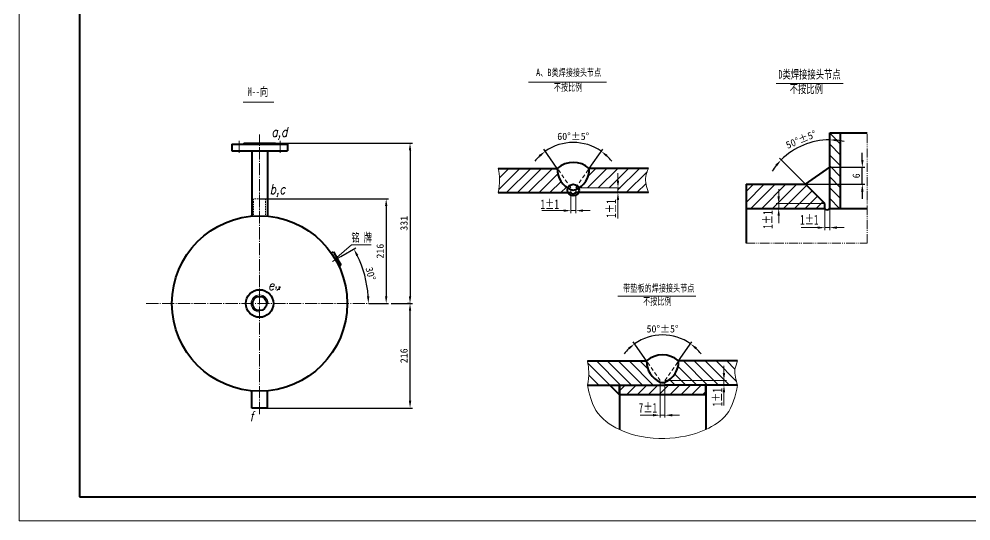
# Model space of a CAD drawing. Extents: x 588 to 8452, y -1551 to 3068.
# Drawn here: x 5482 to 7448, y 968 to 2004 of the extents above; entities that cross this region are included whole.
import ezdxf

# ---------------------------------------------------------------- set-up
doc = ezdxf.new("R2010")
doc.units = 0
doc.header["$LTSCALE"] = 10
doc.header["$PDMODE"] = 1
for name, pattern in [('JXX-L', [2.9499999999999997, 1.9, -0.25, 0.15, -0.25, 0.15, -0.25]), ('XX-L', [1.25, 0.75, -0.5]), ('XX-S', [0.5, 0.3, -0.2]), ('ZXX-L', [3.28, 2.5, -0.3, 0.18, -0.3])]:
    doc.linetypes.add(name, pattern=pattern)
doc.layers.get('Defpoints').update_dxf_attribs({"linetype": 'CONTINUOUS'})
for name, color, linetype, lineweight in [('A 粗实线', 1, 'CONTINUOUS', 40), ('B 细实线', 7, 'CONTINUOUS', 18), ('C 文 字', 2, 'CONTINUOUS', 20), ('E 长中心线', 3, 'ZXX-L', 18), ('F 短虚线', 6, 'XX-S', 20), ('G 长虚线', 6, 'XX-L', 20), ('I 长双点线', 3, 'JXX-L', 18), ('J 标注尺寸', 2, 'CONTINUOUS', 18)]:
    doc.layers.add(name, color=color, linetype=linetype, lineweight=lineweight)
doc.styles.add('ITALICT', font='ITALICT.shx', dxfattribs={"width": 0.7})
doc.styles.get("Standard").update_dxf_attribs({"font": 'SIMFANG.TTF'})
doc.styles.add('style2', font='SIMFANG.TTF', dxfattribs={"width": 0.7})
doc.styles.add('标题中文', font='SIMFANG.TTF', dxfattribs={"width": 0.7})
doc.dimstyles.new('通用标注4.0', dxfattribs={"dimscale": 5, "dimtxt": 3, "dimasz": 3, "dimexe": 1, "dimexo": 0, "dimgap": 1, "dimtad": 1, "dimdec": 0, "dimzin": 0, "dimdsep": 46, "dimtxsty": 'Standard', "dimcen": 0, "dimadec": 0, "dimazin": 0, "dimtfac": 0.375, "dimtdec": 0, "dimtmove": 2, "dimatfit": 3, "dimfxl": 0, "dimtzin": 0, "dimarcsym": 0})
pattern_1 = [(135, (-10265.9149360344, -22756.38905843435), (-11.22532015133644, -11.22532015133644), [])]

# ---------------------------------------------------------------- blocks, each defined once
blk = doc.blocks.new('*D68')
at = {"layer": 'Defpoints', "color": 0}
for p in [(6647.155749293548, 1747.059272044641), (6593.763644743657, 1695.481161412701), (6659.780247800444, 1695.481161412701), (6621.771946272051, 1655.481161412701), (6631.771946272051, 1655.481161412701)]:
    blk.add_point(p, dxfattribs=at)
at = {"layer": 'J 标注尺寸', "color": 0, "lineweight": -2}
for p, q in [((6593.763644743657, 1695.481161412701), (6566.086788561172, 1735.007808402598)), ((6659.780247800444, 1695.481161412701), (6687.457103982929, 1735.007808402598))]:
    blk.add_line(p, q, dxfattribs=at)
for start, end in [(54.99999999999509, 125.0000000000048), (133.5339302520786, 142.0678605041523), (37.93213949584755, 46.46606974792132)]:
    blk.add_arc((6626.771946272051, 1648.340421378992), 100.8013437527791, start, end, dxfattribs=at)
at = {"layer": 'J 标注尺寸', "color": 0}
for points in [[(6555.75925523502, 1723.353542404635), (6558.923928217021, 1719.482516065666), (6568.954670742928, 1730.912048181153)], [(6694.61996432708, 1719.482516065666), (6697.784637309082, 1723.353542404635), (6684.589221801173, 1730.912048181153)]]:
    blk.add_solid(points, dxfattribs=at)
at = {"layer": 'J 标注尺寸', "color": 0, "insert": (6626.771946272051, 1761.641765131771), "char_height": 15, "attachment_point": 5}
blk.add_mtext('60°±5°', dxfattribs=at)
blk = doc.blocks.new('*D69')
at = {"layer": 'Defpoints', "color": 0}
for p in [(7119.507979564002, 1749.714903208622), (7156.192942655747, 1745.825197681397), (7106.192942655749, 1662.804757076438), (7146.192942655748, 1622.804757076437), (7156.192942655747, 1612.804757076437)]:
    blk.add_point(p, dxfattribs=at)
at = {"layer": 'J 标注尺寸', "color": 0, "lineweight": -2}
for p, q in [((7156.192942655747, 1745.825197681397), (7156.192942655747, 1759.544570223552)), ((7106.192942655749, 1662.804757076438), (7052.432225709377, 1716.56547402281))]:
    blk.add_line(p, q, dxfattribs=at)
for start, end in [(90, 134.9999999999996), (77.86737145388653, 83.93368572694325), (141.0663142730563, 147.1326285461131)]:
    blk.add_arc((7156.192942655748, 1612.804757076439), 141.7398131471132, start, end, dxfattribs=at)
at = {"layer": 'J 标注尺寸', "color": 0}
for points in [[(7171.039644226707, 1751.254364688506), (7171.304213504509, 1756.247360091792), (7156.192942655748, 1754.544570223552)], [(7044.078423263036, 1703.54871229014), (7047.79608290156, 1700.20521011247), (7055.96775961531, 1713.029940116877)]]:
    blk.add_solid(points, dxfattribs=at)
at = {"layer": 'J 标注尺寸', "color": 0, "insert": (7097.16792155326, 1755.303763541423), "char_height": 15, "attachment_point": 5, "rotation": 22.500000000000004}
blk.add_mtext('{\\f仿宋_GB2312|b0|i0|c134|p49;50°±5°}', dxfattribs=at)
blk = doc.blocks.new('*D70')
at = {"layer": 'Defpoints', "color": 0}
for p in [(7156.192942655747, 1697.815133986919), (7223.59790144625, 1697.815133986919), (7106.192942655749, 1662.804757076437)]:
    blk.add_point(p, dxfattribs=at)
at = {"layer": 'J 标注尺寸', "color": 0, "lineweight": -2}
for p, q in [((7223.59790144625, 1712.815133986919), (7223.59790144625, 1727.815133986919)), ((7156.192942655747, 1697.815133986919), (7228.59790144625, 1697.815133986919)), ((7223.59790144625, 1662.804757076437), (7223.59790144625, 1697.815133986919)), ((7106.192942655749, 1662.804757076437), (7228.59790144625, 1662.804757076437)), ((7223.59790144625, 1647.804757076437), (7223.59790144625, 1632.804757076437))]:
    blk.add_line(p, q, dxfattribs=at)
at = {"layer": 'J 标注尺寸', "color": 0}
for points in [[(7221.09790144625, 1712.815133986919), (7226.09790144625, 1712.815133986919), (7223.59790144625, 1697.815133986919)], [(7221.09790144625, 1647.804757076437), (7226.09790144625, 1647.804757076437), (7223.59790144625, 1662.804757076437)]]:
    blk.add_solid(points, dxfattribs=at)
at = {"layer": 'J 标注尺寸', "color": 0, "insert": (7211.09790144625, 1680.309945531679), "char_height": 15, "attachment_point": 5, "rotation": 90}
blk.add_mtext('6', dxfattribs=at)
blk = doc.blocks.new('*D71')
at = {"layer": 'Defpoints', "color": 0}
for p in [(6831.525191469209, 1349.572424690988), (6778.133086919318, 1297.994314059048), (6844.149689976105, 1297.994314059048), (6806.141388447712, 1257.994314059048), (6816.141388447712, 1257.994314059048)]:
    blk.add_point(p, dxfattribs=at)
at = {"layer": 'J 标注尺寸', "color": 0, "lineweight": -2}
for p, q in [((6778.133086919318, 1297.994314059048), (6750.456230736832, 1337.520961048945)), ((6844.149689976105, 1297.994314059048), (6871.826546158591, 1337.520961048945))]:
    blk.add_line(p, q, dxfattribs=at)
for start, end in [(54.99999999999509, 125.0000000000048), (133.5339302520786, 142.0678605041523), (37.93213949584763, 46.46606974792136)]:
    blk.add_arc((6811.141388447712, 1250.853574025338), 100.8013437527796, start, end, dxfattribs=at)
at = {"layer": 'J 标注尺寸', "color": 0}
for points in [[(6740.12869741068, 1325.866695050982), (6743.293370392681, 1321.995668712013), (6753.324112918588, 1333.4252008275)], [(6878.989406502742, 1321.995668712013), (6882.154079484743, 1325.866695050982), (6868.958663976835, 1333.4252008275)]]:
    blk.add_solid(points, dxfattribs=at)
at = {"layer": 'J 标注尺寸', "color": 0, "insert": (6811.141388447712, 1364.154917778118), "char_height": 15, "attachment_point": 5}
blk.add_mtext('{\\f仿宋_GB2312|b0|i0|c134|p49;50°±5°}', dxfattribs=at)
blk = doc.blocks.new('*D72')
at = {"layer": 'C 文 字', "color": 0, "lineweight": -2}
for p, q in [((5979.025270224975, 1632.688918636895), (6245.407934896401, 1632.688918636895)), ((6240.407934896401, 1617.688918636895), (6240.407934896401, 1431.688918636895)), ((6204.519619920535, 1416.688918636895), (6245.407934896401, 1416.688918636895))]:
    blk.add_line(p, q, dxfattribs=at)
at = {"layer": 'C 文 字', "color": 0}
for points in [[(6237.907934896401, 1617.688918636895), (6242.907934896401, 1617.688918636895), (6240.407934896401, 1632.688918636895)], [(6237.907934896401, 1431.688918636895), (6242.907934896401, 1431.688918636895), (6240.407934896401, 1416.688918636895)]]:
    blk.add_solid(points, dxfattribs=at)
at = {"layer": 'Defpoints', "color": 0}
for p in [(5979.025270224975, 1632.688918636895), (6204.519619920535, 1416.688918636895), (6240.407934896401, 1416.688918636895)]:
    blk.add_point(p, dxfattribs=at)
at = {"layer": 'C 文 字', "color": 0, "insert": (6227.907934896401, 1524.688918636896), "char_height": 15, "attachment_point": 5, "rotation": 90}
blk.add_mtext('216', dxfattribs=at)
blk = doc.blocks.new('*D73')
at = {"layer": 'C 文 字', "color": 0, "lineweight": -2}
for p, q in [((6011.525270224974, 1747.688918636894), (6294.679633897382, 1747.688918636894)), ((6289.679633897382, 1732.688918636894), (6289.679633897382, 1431.688918636895)), ((6250.376136423987, 1416.688918636895), (6294.679633897382, 1416.688918636895))]:
    blk.add_line(p, q, dxfattribs=at)
at = {"layer": 'C 文 字', "color": 0}
for points in [[(6287.179633897382, 1732.688918636894), (6292.179633897382, 1732.688918636894), (6289.679633897382, 1747.688918636894)], [(6287.179633897382, 1431.688918636895), (6292.179633897382, 1431.688918636895), (6289.679633897382, 1416.688918636895)]]:
    blk.add_solid(points, dxfattribs=at)
at = {"layer": 'Defpoints', "color": 0}
for p in [(6011.525270224974, 1747.688918636894), (6250.376136423987, 1416.688918636895), (6289.679633897382, 1416.688918636895)]:
    blk.add_point(p, dxfattribs=at)
at = {"layer": 'C 文 字', "color": 0, "insert": (6277.179633897382, 1582.188918636896), "char_height": 15, "attachment_point": 5, "rotation": 90}
blk.add_mtext('331', dxfattribs=at)
blk = doc.blocks.new('*D74')
at = {"layer": 'C 文 字', "color": 0, "lineweight": -2}
for p, q in [((6289.679633897382, 1416.688918636895), (6284.679633897382, 1416.688918636895)), ((6289.679633897382, 1215.688918636895), (6289.679633897382, 1401.688918636895)), ((5979.025270224974, 1200.688918636895), (6294.679633897382, 1200.688918636895))]:
    blk.add_line(p, q, dxfattribs=at)
at = {"layer": 'C 文 字', "color": 0}
for points in [[(6287.179633897382, 1401.688918636895), (6292.179633897382, 1401.688918636895), (6289.679633897382, 1416.688918636895)], [(6287.179633897382, 1215.688918636895), (6292.179633897382, 1215.688918636895), (6289.679633897382, 1200.688918636895)]]:
    blk.add_solid(points, dxfattribs=at)
at = {"layer": 'Defpoints', "color": 0}
for p in [(6289.679633897382, 1416.688918636895), (6289.679633897382, 1416.688918636895), (5979.025270224974, 1200.688918636895)]:
    blk.add_point(p, dxfattribs=at)
at = {"layer": 'C 文 字', "color": 0, "insert": (6277.179633897382, 1308.688918636896), "char_height": 15, "attachment_point": 5, "rotation": 90}
blk.add_mtext('216', dxfattribs=at)
blk = doc.blocks.new('*D77')
at = {"layer": 'C 文 字', "color": 0, "lineweight": -2}
blk.add_line((6146.914039018391, 1513.535440963689), (6177.987561424488, 1531.460181273016), dxfattribs=at)
blk.add_arc((5979.025270224998, 1416.688918636895), 224.6920461105271, 3.825664411128862, 26.15280426808026, dxfattribs=at)
at = {"layer": 'C 文 字', "color": 0}
for points in [[(6178.507713256462, 1514.549463842839), (6182.919759255799, 1516.901877518136), (6173.656495230239, 1528.961808678501)], [(6205.71523796887, 1431.764007663067), (6200.718024142364, 1431.597112569764), (6203.717316335525, 1416.688918636895)]]:
    blk.add_solid(points, dxfattribs=at)
at = {"layer": 'Defpoints', "color": 0}
for p in [(6129.435098733224, 1503.452726123727), (6146.914039018391, 1513.535440963689), (6200.308625015608, 1455.678564415593), (5744.901257127471, 1416.688918636895), (6213.149283322478, 1416.688918636895)]:
    blk.add_point(p, dxfattribs=at)
at = {"layer": 'C 文 字', "color": 0, "insert": (6208.146724223992, 1478.035687545173), "char_height": 15, "attachment_point": 5, "rotation": 284.9892343396044}
blk.add_mtext('30°', dxfattribs=at)

msp = doc.modelspace()

# ---------------------------------------------------------------- hatches: boundary and pattern name
at = {"layer": 'B 细实线'}
h = msp.add_hatch(dxfattribs=at)
h.set_pattern_fill('ANSI31', color=256, scale=5, angle=90, style=0)
h.set_pattern_definition(pattern_1)
edge = h.paths.add_edge_path()
edge.add_line((6806.141388447712, 1247.994314059048), (6806.141388447712, 1254.465090311114))
edge.add_arc((6823.406543805584, 1296.349522366623), 45.30332480231517, 177.919350547366, 247.5980844388628, ccw=False)
edge.add_line((6778.133086919318, 1297.994314059048), (6656.141388447712, 1297.994314059048))
edge.add_spline(control_points=[(6656.141388447712, 1297.994314059048), (6657.40450948061, 1290.462417338032), (6660.194766976199, 1273.824319535439), (6657.575138114237, 1257.130831035662), (6656.141388447712, 1247.994314059048)], knot_values=[0, 0, 0, 0, 4.553085131909655, 10.0578484456397, 10.0578484456397, 10.0578484456397, 10.0578484456397], degree=3, periodic=0)
edge.add_line((6656.141388447712, 1247.994314059048), (6806.141388447712, 1247.994314059048))
h = msp.add_hatch(dxfattribs=at)
h.set_pattern_fill('ANSI31', color=256, scale=5, angle=90, style=0)
h.set_pattern_definition(pattern_1)
edge = h.paths.add_edge_path()
edge.add_spline(control_points=[(6966.141388447712, 1247.994314059048), (6962.573782161971, 1259.207511987316), (6957.139020126154, 1276.289291062631), (6963.839414600732, 1292.444175084371), (6966.141388447712, 1297.994314059048)], knot_values=[0, 0, 0, 0, 6.737565344485811, 10.26376270678672, 10.26376270678672, 10.26376270678672, 10.26376270678672], degree=3, periodic=0)
edge.add_line((6966.141388447712, 1297.994314059048), (6844.149689976105, 1297.994314059048))
edge.add_arc((6798.876233089839, 1296.349522366623), 45.30332480231515, -67.59808443886288, 2.080649452634077, ccw=False)
edge.add_line((6816.141388447712, 1254.465090311114), (6816.141388447712, 1247.994314059048))
edge.add_line((6816.141388447712, 1247.994314059048), (6966.141388447712, 1247.994314059048))
h = msp.add_hatch(dxfattribs=at)
h.set_pattern_fill('ANSI31', color=256, scale=5, style=0)
h.set_pattern_definition([(45, (-10265.9149360344, -22756.38905843435), (-11.22532015133644, 11.22532015133644), [])])
h.paths.add_polyline_path([(6900.322766388515, 1227.994314059048), (6900.322766388515, 1247.994314059048), (6816.141388447712, 1247.994314059048), (6806.141388447712, 1247.994314059048), (6721.960010506908, 1247.994314059048), (6721.960010506908, 1227.994314059048)])
at = {"layer": 'J 标注尺寸'}
h = msp.add_hatch(dxfattribs=at)
h.set_pattern_fill('ANSI31', color=256, scale=5, angle=90, style=0)
h.set_pattern_definition([(135, (-9068.141433208744, -22418.79028433211), (-11.22532015133644, -11.22532015133644), [])])
h.paths.add_polyline_path([(7178.692942655747, 1768.68583995491), (7156.192942655747, 1768.68583995491), (7156.192942655747, 1612.804757076437), (7178.692942655747, 1612.804757076437)])
h = msp.add_hatch(dxfattribs=at)
h.set_pattern_fill('ANSI31', color=256, scale=5, style=0)
h.set_pattern_definition([(45, (-8642.263841385007, -18941.16873844618), (-11.22532015133644, 11.22532015133644), [])])
edge = h.paths.add_edge_path()
edge.add_arc((6626.771946272051, 1650.793249262067), 12.05186959532057, 180, 206.1529425672991, ccw=False)
edge.add_arc((6626.771946272051, 1650.793249262067), 12.05186959532057, 158.9896631412668, 180, ccw=False)
edge.add_arc((6639.037101629923, 1693.836369720277), 45.30332480231516, 177.919350547366, 238.729860753278, ccw=False)
edge.add_line((6593.763644743657, 1695.481161412701), (6471.771946272051, 1695.481161412701))
edge.add_spline(control_points=[(6471.771946272051, 1695.481161412701), (6473.035067304949, 1687.949264691681), (6475.825324800539, 1671.311166889092), (6473.205695938581, 1654.617678389311), (6471.771946272051, 1645.481161412701)], knot_values=[0, 0, 0, 0, 4.553085131909655, 10.0578484456397, 10.0578484456397, 10.0578484456397, 10.0578484456397], degree=3, periodic=0)
edge.add_line((6471.771946272051, 1645.481161412701), (6615.953938903628, 1645.481161412701))
edge = h.paths.add_edge_path()
edge.add_line((6719.013589878608, 1655.481161412701), (6719.013589878608, 1645.481161412701))
edge.add_line((6719.013589878608, 1645.481161412701), (6724.013589878608, 1645.481161412701))
edge.add_line((6724.013589878608, 1645.481161412701), (6781.771946272051, 1645.481161412701))
edge.add_spline(control_points=[(6781.771946272051, 1645.481161412701), (6778.204339986313, 1656.694359340974), (6772.769577950493, 1673.776138416285), (6779.469972425071, 1689.931022438024), (6781.771946272051, 1695.481161412701)], knot_values=[0, 0, 0, 0, 6.737565344485811, 10.26376270678672, 10.26376270678672, 10.26376270678672, 10.26376270678672], degree=3, periodic=0)
edge.add_line((6781.771946272051, 1695.481161412701), (6659.780247800444, 1695.481161412701))
edge.add_arc((6614.506790914178, 1693.836369720277), 45.30332480231517, -57.84712910257002, 2.0806494526340202, ccw=False)
edge.add_line((6638.616316704341, 1655.481161412701), (6719.013589878608, 1655.481161412701))
h = msp.add_hatch(dxfattribs=at)
h.set_pattern_fill('ANSI31', color=256, scale=5, style=0)
h.set_pattern_definition([(45, (-9068.141433208744, -22418.79028433211), (-11.22532015133644, 11.22532015133644), [])])
h.paths.add_polyline_path([(6983.509237267266, 1662.804757076437), (6983.509237267266, 1612.804757076437), (7050.924569464391, 1612.804757076437), (7050.924569464391, 1622.804757076437), (7146.192942655749, 1622.804757076437), (7106.19294265575, 1662.804757076437)])
h.paths.add_polyline_path([(7146.192942655747, 1612.804757076437), (7146.192942655747, 1622.804757076437), (7050.924569464391, 1622.804757076437), (7050.924569464391, 1612.804757076437)])

# ---------------------------------------------------------------- linework, layer by layer
at = {"layer": 'A 粗实线'}
for p, q in [((7156.192942655747, 1768.68583995491), (7233.510238168004, 1768.68583995491)), ((7156.192942655747, 1612.804757076437), (7156.192942655747, 1768.68583995491)), ((7178.692942655747, 1612.804757076437), (7178.692942655747, 1768.68583995491)), ((5921.525270224975, 1745.688918636894), (5921.525270224975, 1731.688918636894)), ((5921.525270224975, 1745.688918636894), (6036.525270224975, 1745.688918636894)), ((5921.525270224975, 1731.688918636894), (6036.525270224975, 1731.688918636894)), ((5946.525270224977, 1747.688918636894), (5946.525270224977, 1745.688918636894)), ((5946.525270224977, 1747.688918636894), (6011.525270224974, 1747.688918636894)), ((5963.025270224974, 1731.688918636894), (5963.025270224974, 1596.980349381675)), ((5995.025270224974, 1731.688918636894), (5995.025270224974, 1596.980349381676)), ((6011.525270224974, 1747.688918636894), (6011.525270224974, 1745.688918636894)), ((6036.525270224975, 1745.688918636894), (6036.525270224975, 1731.688918636894)), ((6471.771946272051, 1695.481161412701), (6593.763644743657, 1695.481161412701)), ((6781.771946272051, 1695.481161412701), (6659.780247800444, 1695.481161412701)), ((7106.192942655749, 1662.804757076437), (7156.192942655747, 1697.815133986919)), ((6983.509237267266, 1662.804757076437), (6983.509237267266, 1540.900140565054)), ((6983.509237267266, 1662.804757076437), (7106.192942655749, 1662.804757076437)), ((7146.192942655749, 1622.804757076437), (7106.192942655749, 1662.804757076437)), ((6471.771946272051, 1645.481161412701), (6621.771946272051, 1645.481161412701)), ((6781.771946272051, 1645.481161412701), (6631.771946272051, 1645.481161412701)), ((6983.509237267266, 1612.804757076437), (7146.192942655749, 1612.804757076437)), ((7146.192942655747, 1612.804757076437), (7146.192942655747, 1622.804757076437)), ((7156.192942655745, 1612.804757076437), (7233.510238168004, 1612.804757076437)), ((6127.186212237365, 1520.656871689756), (6131.486155812239, 1523.13944527021)), ((6131.486155812239, 1523.13944527021), (6139.465364570764, 1509.319050296245)), ((6147.44457332929, 1495.498655322282), (6139.465364570764, 1509.319050296245)), ((6143.144629754415, 1493.016081741828), (6147.44457332929, 1495.498655322282)), ((6656.141388447712, 1297.994314059048), (6778.133086919318, 1297.994314059048)), ((6966.141388447712, 1297.994314059048), (6844.149689976105, 1297.994314059048)), ((6656.141388447712, 1247.994314059048), (6806.141388447712, 1247.994314059048)), ((6721.960010506908, 1227.994314059048), (6701.960010506906, 1247.994314059048)), ((6721.960010506908, 1247.994314059048), (6721.960010506908, 1156.421473290771)), ((6721.960010506908, 1227.994314059048), (6721.960010506908, 1247.994314059048)), ((6806.141388447712, 1247.994314059048), (6816.141388447712, 1247.994314059048)), ((6966.141388447712, 1247.994314059048), (6816.141388447712, 1247.994314059048)), ((6900.322766388515, 1227.994314059048), (6900.322766388515, 1247.994314059048)), ((6900.322766388515, 1247.994314059048), (6900.322766388515, 1156.421473290771)), ((5963.025270224974, 1200.688918636895), (5963.025270224974, 1236.397487892115)), ((5995.025270224974, 1200.688918636894), (5995.025270224975, 1236.397487892114)), ((6900.322766388515, 1227.994314059048), (6721.960010506908, 1227.994314059048)), ((5995.025270224974, 1200.688918636895), (5963.025270224974, 1200.688918636895))]:
    msp.add_line(p, q, dxfattribs=at)
at = {"layer": 'A 粗实线', "color": 5}
msp.add_lwpolyline([(5607.25825711363, 1017.661426826589), (8402.25825711363, 1017.661426826589), (8402.25825711363, 3017.661426826589), (5607.25825711363, 3017.661426826589)], close=True, dxfattribs=at)
at = {"layer": 'A 粗实线'}
for centre, radius in [((6626.771946272051, 1650.793249262067), 12.05186959532057), ((5979.025270224975, 1416.688918636895), 181), ((5979.025270224975, 1416.688918636895), 28.49999999999909), ((5979.025270224975, 1416.688918636895), 14.67800842682027)]:
    msp.add_circle(centre, radius, dxfattribs=at)
for centre, radius, start, end in [((6639.037101629923, 1693.836369720277), 45.30332480231516, 177.9193505474096, 247.5980844388645), ((6626.771946272051, 1658.495889825324), 49.57275748010623, 48.25199659378099, 131.748003406219), ((6614.506790914178, 1693.836369720277), 45.30332480231516, 292.4019155611355, 2.080649452590375), ((6626.771946272051, 1662.160653455096), 11.36740419302806, 243.9054237838305, 296.0945762161695), ((6626.771946272052, 1649.583157424542), 6.46733107867265, 219.3654264688532, 320.6345735311365), ((7151.192942655746, 1616.513593930706), 6.225389209645746, 216.5668180546641, 323.4331819453458), ((6823.406543805584, 1296.349522366623), 45.30332480231516, 177.9193505474096, 247.5980844388645), ((6811.141388447712, 1261.00904247167), 49.57275748010623, 48.25199659376455, 131.7480034062354), ((6798.876233089839, 1296.349522366623), 45.30332480231516, 292.4019155611355, 2.080649452590375), ((6811.141388447712, 1264.673806101442), 11.36740419302806, 243.9054237838305, 296.0945762161695)]:
    msp.add_arc(centre, radius, start, end, dxfattribs=at)
at = {"layer": 'B 细实线'}
msp.add_lwpolyline([(5482.25825711363, 967.6614268265894), (8452.25825711363, 967.6614268265894), (8452.25825711363, 3067.661426826589), (5482.25825711363, 3067.661426826589)], close=True, dxfattribs=at)
msp.add_arc((5979.025270224976, 1416.688918636896), 17.51328804726654, 359.9999999999985, 269.999999999997, dxfattribs=at)
msp.add_spline([(6656.141388447712, 1247.994314059048), (6673.651581839575, 1196.010140005943), (6721.960010506908, 1156.421473290771), (6815.517694372236, 1138.210808240488), (6900.322766388515, 1156.421473290771), (6943.118276130543, 1187.300471143659), (6966.14138844771, 1247.994314059048)], degree=3, dxfattribs=at)
at = {"layer": 'C 文 字'}
for p, q in [((5944.944562516661, 1832.240471368506), (6008.3620511508, 1832.240471368506)), ((6138.306692209801, 1511.325929694759), (6168.54865859339, 1538.086732014635)), ((6168.54865859339, 1538.086732014635), (6209.148473070272, 1538.086732014635))]:
    msp.add_line(p, q, dxfattribs=at)
at = {"layer": 'E 长中心线'}
for p, q in [((5936.525270224975, 1752.405670831655), (5936.525270224975, 1726.014229738315)), ((5979.025270224975, 1582.92494273364), (5979.025270224975, 1765.726647197564)), ((6021.525270224975, 1752.405670831655), (6021.525270224975, 1727.137264773415)), ((5979.025270224975, 1188.304774996059), (5979.025270224975, 1645.073062277732)), ((6146.914039018393, 1513.535440963689), (6129.435098733225, 1503.452726123727)), ((5744.901257127472, 1416.688918636895), (6213.149283322479, 1416.688918636895))]:
    msp.add_line(p, q, dxfattribs=at)
at = {"layer": 'F 短虚线'}
for p, q in [((5991.525270224975, 1632.688918636895), (5966.525270224975, 1632.688918636895)), ((5966.525270224975, 1632.688918636895), (5966.525270224975, 1597.25677291888)), ((5991.525270224975, 1632.688918636895), (5991.525270224975, 1597.25677291888))]:
    msp.add_line(p, q, dxfattribs=at)
at = {"layer": 'G 长虚线'}
for p, q in [((6621.771946272051, 1655.481161412701), (6593.763644743657, 1695.481161412701)), ((6631.771946272051, 1655.481161412701), (6659.780247800444, 1695.481161412701)), ((6621.771946272051, 1645.481161412701), (6621.771946272051, 1655.481161412701)), ((6631.771946272051, 1645.481161412701), (6631.771946272051, 1655.481161412701)), ((6806.141388447712, 1257.994314059048), (6778.133086919318, 1297.994314059048)), ((6816.141388447712, 1257.994314059048), (6844.149689976105, 1297.994314059048)), ((6806.141388447712, 1247.994314059048), (6806.141388447712, 1257.994314059048)), ((6816.141388447712, 1247.994314059048), (6816.141388447712, 1257.994314059048))]:
    msp.add_line(p, q, dxfattribs=at)
at = {"layer": 'I 长双点线'}
for p, q in [((7233.510238168004, 1540.900140565054), (7233.510238168004, 1768.68583995491)), ((6983.509237267266, 1540.900140565054), (7233.510238168006, 1540.900140565054))]:
    msp.add_line(p, q, dxfattribs=at)
at = {"layer": 'J 标注尺寸'}
for p, q in [((6534.613410906581, 1873.650968396743), (6695.277190870651, 1873.650968396743)), ((7045.715432347191, 1870.910583515968), (7184.20601056618, 1870.910583515968)), ((6719.013589878608, 1670.481161412701), (6719.013589878608, 1685.481161412701)), ((6631.771946272051, 1655.481161412701), (6724.013589878608, 1655.481161412701)), ((6719.013589878608, 1655.481161412701), (6719.013589878608, 1645.481161412701)), ((7050.924569464391, 1637.804757076437), (7050.924569464391, 1652.804757076437)), ((6621.771946272051, 1645.481161412701), (6621.771946272051, 1603.380376477373)), ((6631.771946272051, 1645.481161412701), (6724.013589878608, 1645.481161412701)), ((6631.771946272051, 1645.481161412701), (6631.771946272051, 1603.380376477373)), ((6719.013589878608, 1630.481161412701), (6719.013589878608, 1592.410954534545)), ((7146.192942655749, 1622.804757076437), (7045.924569464391, 1622.804757076437)), ((7146.192942655749, 1612.804757076437), (7045.924569464391, 1612.804757076437)), ((7050.924569464391, 1622.804757076437), (7050.924569464391, 1612.804757076437)), ((7146.192942655747, 1612.804757076437), (7146.192942655747, 1568.275970208333)), ((7156.192942655747, 1612.804757076437), (7156.192942655747, 1568.275970208333)), ((6606.771946272051, 1608.380376477373), (6561.567712510927, 1608.380376477373)), ((6631.771946272051, 1608.380376477373), (6621.771946272051, 1608.380376477373)), ((6646.771946272051, 1608.380376477373), (6661.771946272051, 1608.380376477373)), ((7050.924569464391, 1597.804757076437), (7050.924569464391, 1582.804757076437)), ((7131.192942655747, 1573.275970208333), (7097.510084068839, 1573.275970208333)), ((7156.192942655747, 1573.275970208333), (7146.192942655747, 1573.275970208333)), ((7171.192942655747, 1573.275970208333), (7186.192942655747, 1573.275970208333)), ((6718.982853082241, 1431.792232953743), (6879.646633046312, 1431.792232953743)), ((6937.897920886669, 1272.994314059048), (6937.897920886669, 1287.994314059048)), ((6806.141388447712, 1247.994314059048), (6806.141388447712, 1181.014479768033)), ((6816.141388447712, 1257.994314059048), (6942.897920886669, 1257.994314059048)), ((6816.141388447712, 1247.994314059048), (6942.897920886669, 1247.994314059048)), ((6816.141388447712, 1247.994314059048), (6816.141388447712, 1181.014479768033)), ((6937.897920886669, 1257.994314059048), (6937.897920886669, 1247.994314059048)), ((6937.897920886669, 1232.994314059048), (6937.897920886669, 1206.23522434898)), ((6791.141388447712, 1186.014479768033), (6764.986764619523, 1186.014479768033)), ((6816.141388447712, 1186.014479768033), (6806.141388447712, 1186.014479768033)), ((6831.141388447712, 1186.014479768033), (6846.141388447712, 1186.014479768033))]:
    msp.add_line(p, q, dxfattribs=at)
for points in [[(6471.771946272051, 1695.481161412701), (6474.452672012771, 1672.874120143144), (6471.771946272051, 1645.481161412701)], [(6781.771946272051, 1695.481161412701), (6776.29836238429, 1678.721341146031), (6781.771946272051, 1645.481161412701)], [(6656.141388447712, 1297.994314059048), (6658.822114188431, 1275.38727278949), (6656.141388447712, 1247.994314059048)], [(6966.141388447712, 1297.994314059048), (6960.667804559951, 1281.234493792377), (6966.141388447712, 1247.994314059048)]]:
    msp.add_spline(points, degree=3, dxfattribs=at)
for points in [[(6716.513589878608, 1670.481161412701), (6721.513589878608, 1670.481161412701), (6719.013589878608, 1655.481161412701)], [(6716.513589878608, 1630.481161412701), (6721.513589878608, 1630.481161412701), (6719.013589878608, 1645.481161412701)], [(7048.424569464391, 1637.804757076437), (7053.424569464391, 1637.804757076437), (7050.924569464391, 1622.804757076437)], [(7048.424569464391, 1597.804757076437), (7053.424569464391, 1597.804757076437), (7050.924569464391, 1612.804757076437)], [(6606.771946272051, 1610.880376477373), (6606.771946272051, 1605.880376477373), (6621.771946272051, 1608.380376477373)], [(6646.771946272051, 1610.880376477373), (6646.771946272051, 1605.880376477373), (6631.771946272051, 1608.380376477373)], [(7131.192942655747, 1575.775970208333), (7131.192942655747, 1570.775970208333), (7146.192942655747, 1573.275970208333)], [(7171.192942655747, 1575.775970208333), (7171.192942655747, 1570.775970208333), (7156.192942655747, 1573.275970208333)], [(6935.397920886669, 1272.994314059048), (6940.397920886669, 1272.994314059048), (6937.897920886669, 1257.994314059048)], [(6935.397920886669, 1232.994314059048), (6940.397920886669, 1232.994314059048), (6937.897920886669, 1247.994314059048)], [(6791.141388447712, 1188.514479768033), (6791.141388447712, 1183.514479768033), (6806.141388447712, 1186.014479768033)], [(6831.141388447712, 1188.514479768033), (6831.141388447712, 1183.514479768033), (6816.141388447712, 1186.014479768033)]]:
    msp.add_solid(points, dxfattribs=at)

# ---------------------------------------------------------------- texts
at = {"layer": 'C 文 字', "style": 'ITALICT', "width": 0.8}
for s, height, p in [('a,d', 20.0000000625, (6003.465878332299, 1760.953822477332)), ('b,c', 20.0000000625, (6000.173841144289, 1642.705958470496)), ('e', 20.0000000625, (5996.73733484916, 1444.212355947723)), ('1,2', 6.141250019191406, (6009.680761244736, 1445.211168234007)), ('f', 20.0000000625, (5958.759091356231, 1173.872470654082))]:
    msp.add_text(s, height=height, dxfattribs=at).set_placement(p)
at = {"layer": 'J 标注尺寸', "style": '标题中文', "width": 0.7}
for s, p in [('M--向', (5954.708107432998, 1845.186126132459)), ('铭 牌', (6168.621382791363, 1544.072896656065))]:
    msp.add_text(s, height=17.5, dxfattribs=at).set_placement(p)
at = {"layer": 'J 标注尺寸', "attachment_point": 1}
for s, insert, char_height, width, style in [('A、B类焊接接头节点', (6549.914635517156, 1901.166200775144), 15, 310.5, '标题中文'), ('D{\\f仿宋_GB2312|b0|i0|c134|p49;类焊接接头节点}', (7050.460699926683, 1898.401943551715), 17.5, 255, 'style2'), ('不按比例', (6586.637798960668, 1870.593714991075), 15, 310.5, '标题中文'), ('{\\f仿宋_GB2312|b0|i0|c134|p49;不按比例}', (7073.646885025504, 1868.352116175909), 17.5, 255, 'style2'), ('带垫板的焊接接头节点', (6729.834407750921, 1455.85022314733), 15, 310.5, '标题中文'), ('不按比例', (6771.007241136329, 1428.734979548075), 15, 310.5, '标题中文')]:
    msp.add_mtext(s, dxfattribs=dict(at, insert=insert, char_height=char_height, width=width, style=style))
at = {"layer": 'J 标注尺寸', "char_height": 20, "attachment_point": 5, "style": 'style2'}
for s, insert in [('{\\f仿宋_GB2312|b0|i0|c134|p49;1±1}', (6578.191922432465, 1621.412442613202)), ('{\\f仿宋_GB2312|b0|i0|c134|p49;1±1}', (7114.156017016016, 1589.746074468994)), ('7±1', (6780.860299139156, 1201.386794753977))]:
    msp.add_mtext(s, dxfattribs=dict(at, insert=insert))
at = {"layer": 'J 标注尺寸', "char_height": 20, "attachment_point": 5, "rotation": 90, "style": 'style2'}
for insert in [(6704.992584422593, 1612.681966356219), (7028.424569464389, 1589.925842624539), (6924.22427342112, 1223.181344264504)]:
    msp.add_mtext('{\\f仿宋_GB2312|b0|i0|c134|p49;1±1}', dxfattribs=dict(at, insert=insert))

# ---------------------------------------------------------------- dimensions: what is measured, and where the dimension line sits
at = {"layer": 'C 文 字'}
for base, p1, p2, picture, middle in [((6289.679633897382, 1416.688918636895), (6011.525270224974, 1747.688918636894), (6250.376136423987, 1416.688918636895), '*D73', (6277.179633897382, 1582.188918636896)), ((6240.407934896401, 1416.688918636895), (5979.025270224975, 1632.688918636895), (6204.519619920535, 1416.688918636895), '*D72', (6227.907934896401, 1524.688918636896)), ((6289.679633897382, 1416.688918636895), (5979.025270224974, 1200.688918636895), (6289.679633897382, 1416.688918636895), '*D74', (6277.179633897382, 1308.688918636896))]:
    dim = msp.add_linear_dim(base=base, p1=p1, p2=p2, angle=90, dimstyle='通用标注4.0', dxfattribs=at)
    dim.commit()
    dim.dimension.update_dxf_attribs({"geometry": picture, "text_midpoint": middle})
dim = msp.add_angular_dim_2l(base=(6200.308625015608, 1455.678564415593), line1=((5744.901257127472, 1416.688918636895), (6213.149283322479, 1416.688918636895)), line2=((6146.914039018393, 1513.535440963689), (6129.435098733225, 1503.452726123727)), dimstyle='通用标注4.0', dxfattribs=at)
dim.commit()
dim.dimension.update_dxf_attribs({"geometry": '*D77', "text_midpoint": (6208.146724223992, 1478.035687545173)})
at = {"layer": 'J 标注尺寸'}
for base, line1, line2, text, picture, middle in [((6647.155749293548, 1747.059272044641), ((6621.771946272051, 1655.481161412701), (6593.763644743657, 1695.481161412701)), ((6631.771946272051, 1655.481161412701), (6659.780247800444, 1695.481161412701)), '60°±5°', '*D68', (6626.771946272051, 1761.641765131771)), ((7119.507979564002, 1749.714903208622), ((7156.192942655747, 1612.804757076437), (7156.192942655747, 1745.825197681397)), ((7146.192942655749, 1622.804757076437), (7106.192942655749, 1662.804757076437)), '{\\f仿宋_GB2312|b0|i0|c134|p49;50°±5°}', '*D69', (7097.16792155326, 1755.303763541422)), ((6831.525191469209, 1349.572424690988), ((6806.141388447712, 1257.994314059048), (6778.133086919318, 1297.994314059048)), ((6816.141388447712, 1257.994314059048), (6844.149689976105, 1297.994314059048)), '{\\f仿宋_GB2312|b0|i0|c134|p49;50°±5°}', '*D71', (6811.141388447712, 1364.154917778118))]:
    dim = msp.add_angular_dim_2l(base=base, line1=line1, line2=line2, text=text, dimstyle='通用标注4.0', dxfattribs=at)
    dim.commit()
    dim.dimension.update_dxf_attribs({"geometry": picture, "text_midpoint": middle})
dim = msp.add_linear_dim(base=(7223.59790144625, 1697.815133986919), p1=(7106.192942655749, 1662.804757076437), p2=(7156.192942655747, 1697.815133986919), angle=90, text='6', dimstyle='通用标注4.0', dxfattribs=at)
dim.commit()
dim.dimension.update_dxf_attribs({"geometry": '*D70', "text_midpoint": (7211.09790144625, 1680.309945531679)})

doc.saveas('drawing.dxf')
